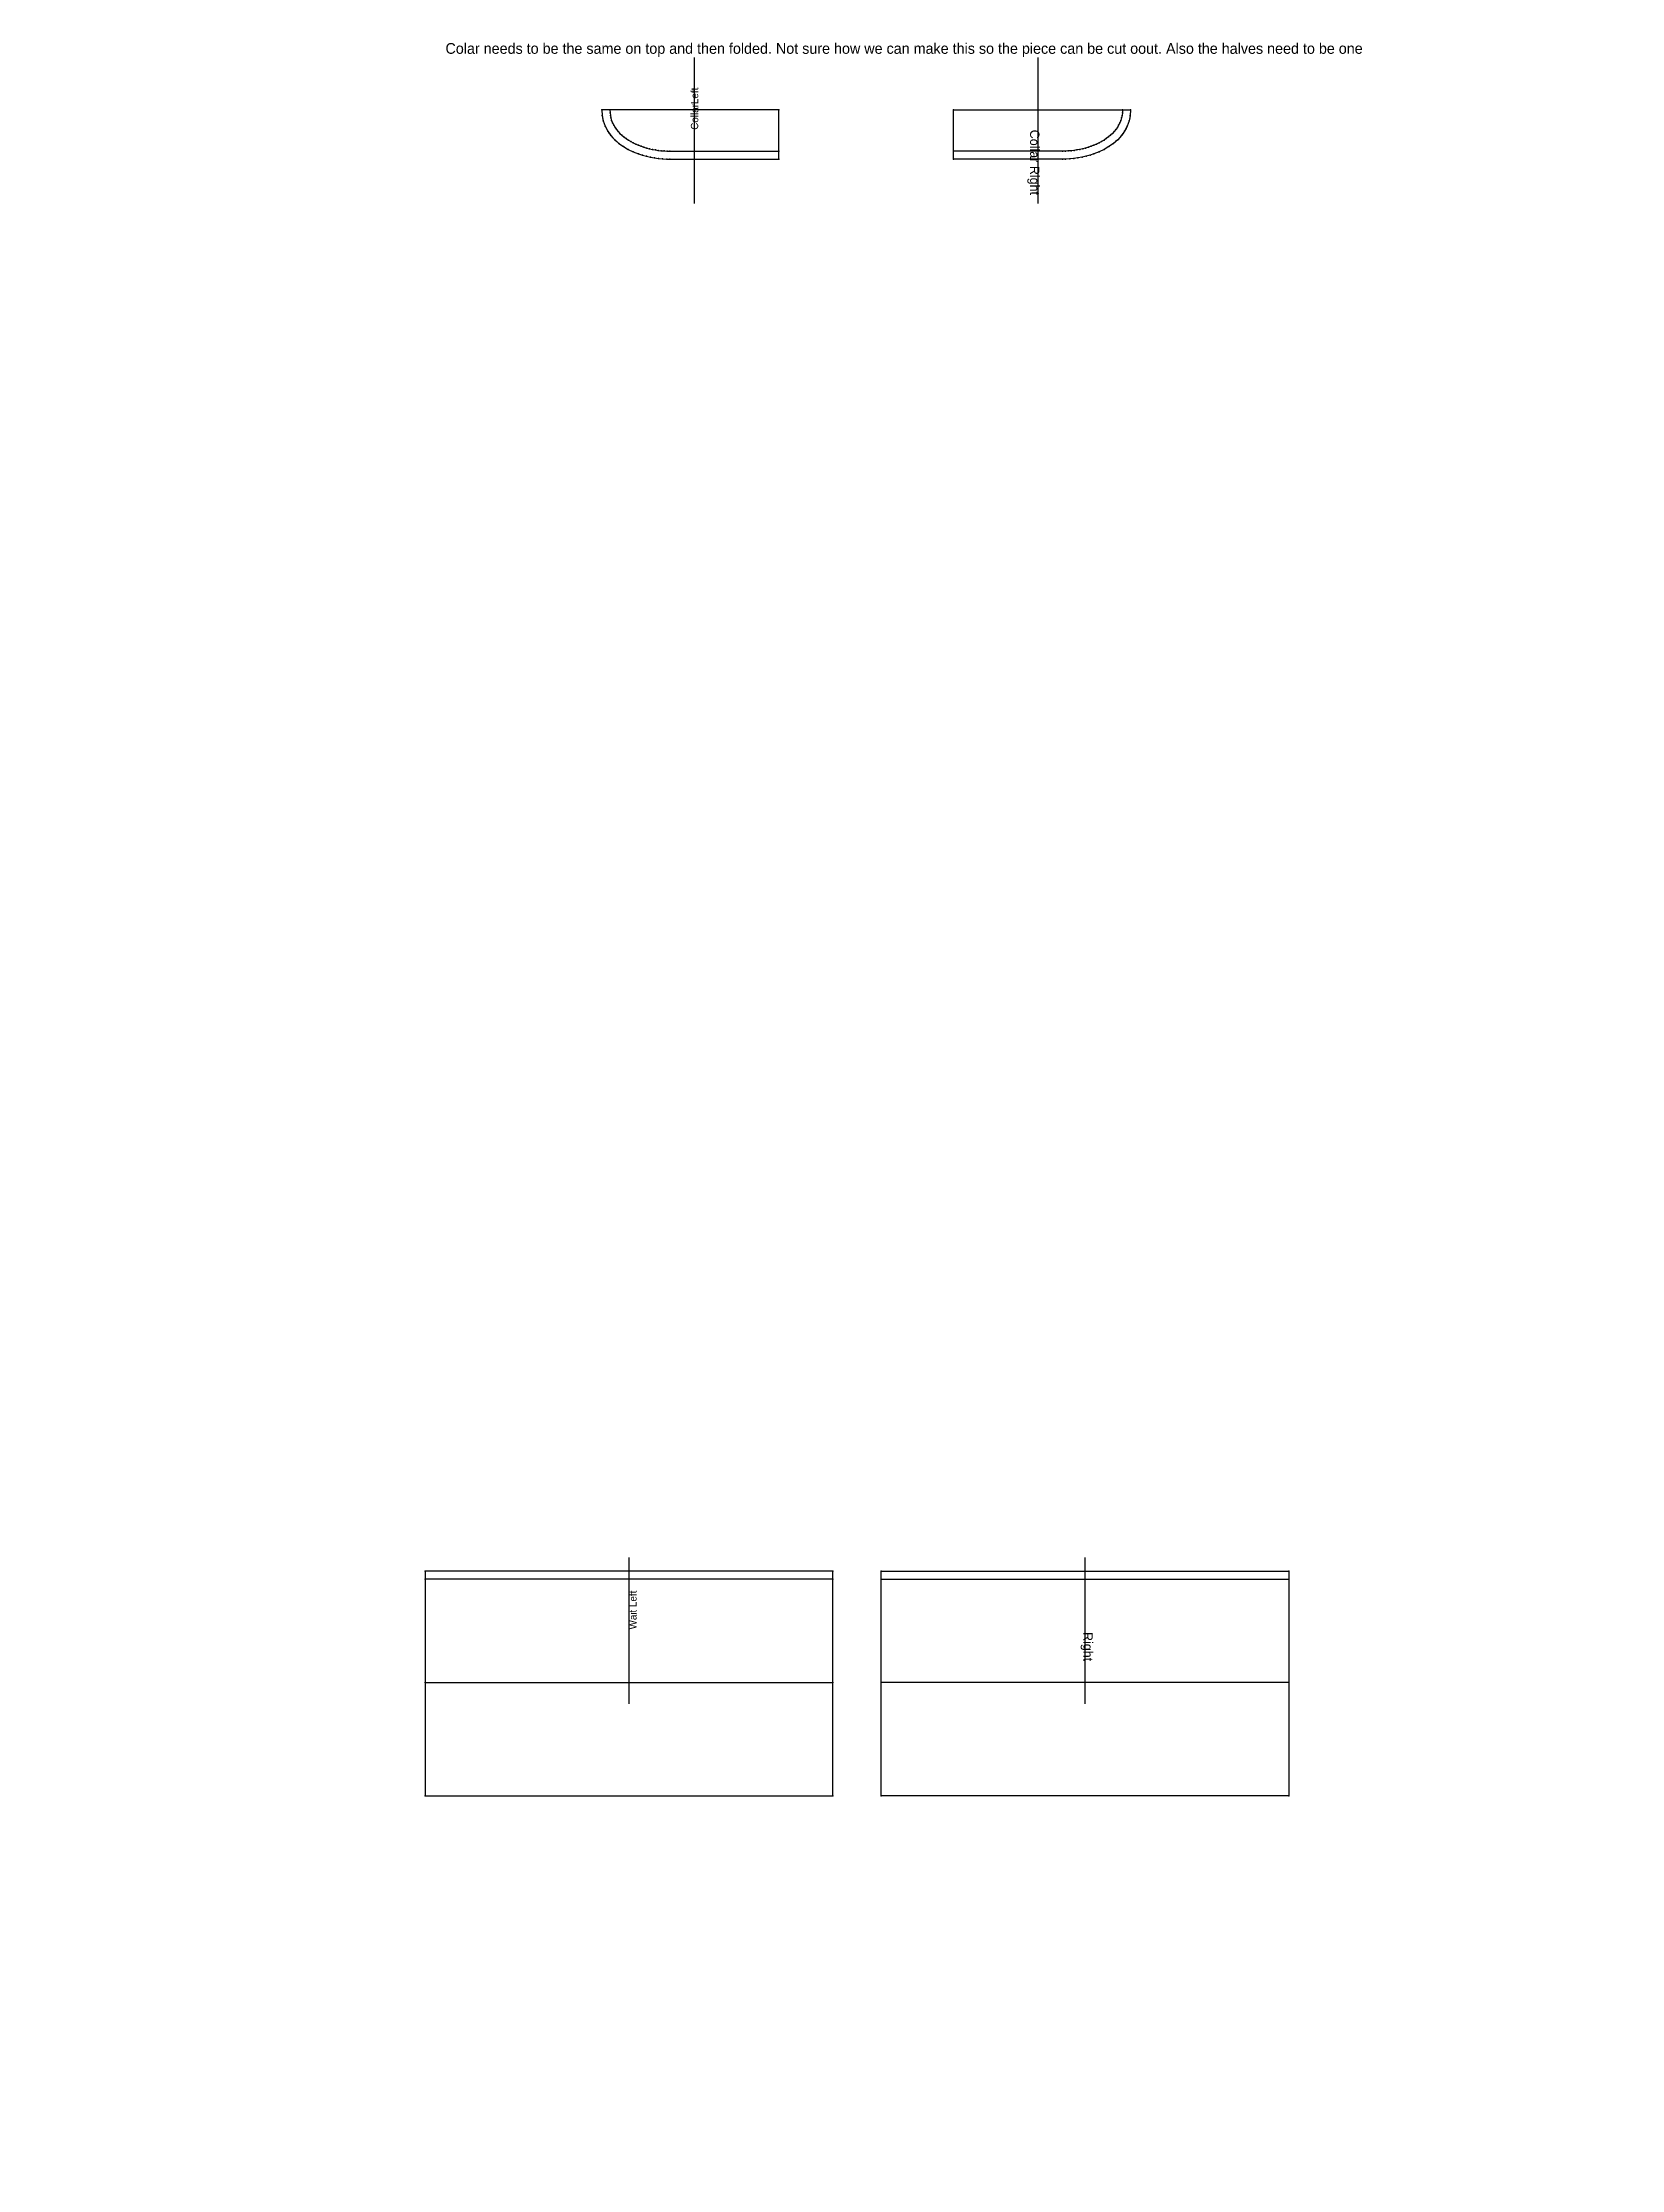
# Model space of a CAD drawing. Extents: x -998 to 947, y 0 to 2618.
import ezdxf

# ---------------------------------------------------------------- set-up
doc = ezdxf.new("R2010")
doc.units = 0

# ---------------------------------------------------------------- blocks, each defined once
blk = doc.blocks.new('Wait Left_M')
at = {"layer": '1'}
blk.add_lwpolyline([(-526.304199, 599.622314), (-526.304199, 459.922302), (-24.476471, 459.922302), (-24.476471, 599.622314), (-24.476471, 726.622314), (-24.476471, 736.622314), (-526.304199, 736.622314), (-526.304199, 726.622314)], close=True, dxfattribs=at)
at = {"layer": '14'}
blk.add_lwpolyline([(-526.304199, 599.622314), (-24.476471, 599.622314), (-24.476471, 726.622314), (-526.304199, 726.622314)], close=True, dxfattribs=at)
at = {"layer": '2'}
for p in [(-526.304199, 736.622314), (-24.476471, 736.622314), (-526.304199, 726.622314), (-526.304199, 726.622314), (-24.476471, 726.622314), (-24.476471, 726.622314), (-526.304199, 599.622314), (-526.304199, 599.622314), (-24.476471, 599.622314), (-24.476471, 599.622314), (-526.304199, 459.922302), (-24.476471, 459.922302)]:
    blk.add_point(p, dxfattribs=at)
at = {"layer": '7'}
blk.add_line((-275.39032, 573.122314), (-275.39032, 753.122314), dxfattribs=at)
at = {"layer": '84'}
blk.add_lwpolyline([(-526.304199, 459.922302), (-24.476471, 459.922302), (-24.476471, 599.622314), (-24.476471, 726.622314), (-24.476471, 736.622314), (-526.304199, 736.622314), (-526.304199, 726.622314), (-526.304199, 599.622314)], close=True, dxfattribs=at)
at = {"layer": '87'}
blk.add_lwpolyline([(-24.476471, 599.622314), (-24.476471, 726.622314), (-526.304199, 726.622314), (-526.304199, 599.622314)], close=True, dxfattribs=at)
at = {"layer": '15'}
blk.add_text('Wait Left', height=9.046875, rotation=90.000008, dxfattribs=at).set_placement((-266.072113, 664.784058))
blk = doc.blocks.new('Right_M')
at = {"layer": '1'}
blk.add_lwpolyline([(536.99353, 599.622314), (536.99353, 459.922302), (35.165771, 459.922302), (35.165771, 599.622314), (35.165771, 726.622314), (35.165771, 736.622314), (536.99353, 736.622314), (536.99353, 726.622314)], close=True, dxfattribs=at)
at = {"layer": '14'}
blk.add_lwpolyline([(536.99353, 599.622314), (35.165771, 599.622314), (35.165771, 726.622314), (536.99353, 726.622314)], close=True, dxfattribs=at)
at = {"layer": '2'}
for p in [(35.165771, 736.622314), (536.99353, 736.622314), (35.165771, 726.622314), (35.165771, 726.622314), (536.99353, 726.622314), (536.99353, 726.622314), (35.165771, 599.622314), (35.165771, 599.622314), (536.99353, 599.622314), (536.99353, 599.622314), (35.165771, 459.922302), (536.99353, 459.922302)]:
    blk.add_point(p, dxfattribs=at)
at = {"layer": '7'}
blk.add_line((286.079651, 573.122314), (286.079651, 753.122314), dxfattribs=at)
at = {"layer": '84'}
blk.add_lwpolyline([(536.99353, 459.922302), (35.165771, 459.922302), (35.165771, 599.622314), (35.165771, 726.622314), (35.165771, 736.622314), (536.99353, 736.622314), (536.99353, 726.622314), (536.99353, 599.622314)], close=True, dxfattribs=at)
at = {"layer": '87'}
blk.add_lwpolyline([(35.165771, 599.622314), (35.165771, 726.622314), (536.99353, 726.622314), (536.99353, 599.622314)], close=True, dxfattribs=at)
at = {"layer": '15'}
blk.add_text('Right', height=11.5, rotation=270, dxfattribs=at).set_placement((284.099487, 661.587585))
blk = doc.blocks.new('CollarLeft_M')
at = {"layer": '1'}
blk.add_lwpolyline([(-90.967529, 2484.705078), (-90.967529, 2535.504883), (-298.92804, 2535.504883), (-308.936401, 2535.504883), (-308.486298, 2528.666016), (-307.095734, 2521.954346), (-304.776337, 2515.505371), (-301.581909, 2509.442139), (-297.611176, 2503.855469), (-292.984497, 2498.797852), (-287.82431, 2494.285645), (-282.24054, 2490.308838), (-276.324829, 2486.84375), (-270.151764, 2483.860352), (-263.779633, 2481.330322), (-258.953888, 2479.731934), (-254.059143, 2478.360596), (-249.107727, 2477.210449), (-244.110443, 2476.276611), (-239.078125, 2475.55835), (-234.020004, 2475.052979), (-228.944366, 2474.769775), (-225.164612, 2474.705078), (-90.967529, 2474.705078)], close=True, dxfattribs=at)
at = {"layer": '14'}
blk.add_lwpolyline([(-90.967529, 2484.705078), (-90.967529, 2535.504883), (-298.92804, 2535.504883), (-298.787292, 2532.061768), (-298.37265, 2528.739746), (-297.695435, 2525.53833), (-296.766998, 2522.45752), (-295.598663, 2519.497803), (-294.201813, 2516.658936), (-292.587708, 2513.940674), (-290.767761, 2511.343262), (-288.753326, 2508.866699), (-286.555695, 2506.510986), (-284.186188, 2504.275879), (-281.656219, 2502.161865), (-278.977081, 2500.168457), (-276.160095, 2498.295898), (-273.216675, 2496.544189), (-270.158081, 2494.91333), (-266.995697, 2493.40332), (-263.740875, 2492.013916), (-260.404938, 2490.745605), (-256.999207, 2489.5979), (-253.535034, 2488.571045), (-250.023804, 2487.664795), (-246.476791, 2486.879639), (-242.905365, 2486.215088), (-239.320892, 2485.671631), (-235.73468, 2485.248779), (-232.158066, 2484.946777), (-228.602417, 2484.765381), (-225.079056, 2484.705078)], close=True, dxfattribs=at)
at = {"layer": '2'}
for p in [(-308.936401, 2535.504883), (-298.92804, 2535.504883), (-298.92804, 2535.504883), (-90.967529, 2535.504883), (-90.967529, 2535.504883), (-228.944366, 2474.769775), (-225.164612, 2474.705078), (-225.079056, 2484.705078), (-90.967529, 2484.705078), (-90.967529, 2484.705078), (-90.967529, 2474.705078)]:
    blk.add_point(p, dxfattribs=at)
at = {"layer": '3'}
for p in [(-308.486298, 2528.666016), (-307.095734, 2521.954346), (-304.776337, 2515.505371), (-298.787292, 2532.061768), (-298.37265, 2528.739746), (-297.695435, 2525.53833), (-296.766998, 2522.45752), (-295.598663, 2519.497803), (-294.201813, 2516.658936), (-292.587708, 2513.940674), (-301.581909, 2509.442139), (-297.611176, 2503.855469), (-292.984497, 2498.797852), (-290.767761, 2511.343262), (-288.753326, 2508.866699), (-287.82431, 2494.285645), (-286.555695, 2506.510986), (-284.186188, 2504.275879), (-282.24054, 2490.308838), (-281.656219, 2502.161865), (-278.977081, 2500.168457), (-276.160095, 2498.295898), (-273.216675, 2496.544189), (-270.158081, 2494.91333), (-266.995697, 2493.40332), (-263.740875, 2492.013916), (-260.404938, 2490.745605), (-256.999207, 2489.5979), (-253.535034, 2488.571045), (-250.023804, 2487.664795), (-276.324829, 2486.84375), (-270.151764, 2483.860352), (-263.779633, 2481.330322), (-258.953888, 2479.731934), (-254.059143, 2478.360596), (-249.107727, 2477.210449), (-246.476791, 2486.879639), (-244.110443, 2476.276611), (-242.905365, 2486.215088), (-239.320892, 2485.671631), (-239.078125, 2475.55835), (-235.73468, 2485.248779), (-234.020004, 2475.052979), (-232.158066, 2484.946777), (-228.602417, 2484.765381)]:
    blk.add_point(p, dxfattribs=at)
at = {"layer": '7'}
blk.add_line((-194.947784, 2420.10498), (-194.947784, 2600.10498), dxfattribs=at)
at = {"layer": '84'}
blk.add_lwpolyline([(-90.967529, 2535.504883), (-298.92804, 2535.504883), (-308.936401, 2535.504883), (-308.486298, 2528.666016), (-307.919983, 2525.285889), (-307.095734, 2521.954346), (-306.046753, 2518.688965), (-304.776337, 2515.505371), (-303.283875, 2512.418945), (-301.581909, 2509.442139), (-299.686035, 2506.584961), (-297.611176, 2503.855469), (-295.372131, 2501.258789), (-292.984497, 2498.797852), (-290.463867, 2496.473633), (-287.82431, 2494.285645), (-282.24054, 2490.308838), (-276.324829, 2486.84375), (-270.151764, 2483.860352), (-263.779633, 2481.330322), (-258.953888, 2479.731934), (-254.059143, 2478.360596), (-249.107727, 2477.210449), (-244.110443, 2476.276611), (-239.078125, 2475.55835), (-234.020004, 2475.052979), (-228.944366, 2474.769775), (-225.164612, 2474.705078), (-90.967529, 2474.705078), (-90.967529, 2484.705078)], close=True, dxfattribs=at)
at = {"layer": '87'}
blk.add_lwpolyline([(-90.967529, 2535.504883), (-298.92804, 2535.504883), (-298.787292, 2532.061768), (-298.37265, 2528.739746), (-297.695435, 2525.53833), (-296.766998, 2522.45752), (-295.598663, 2519.497803), (-294.201813, 2516.658936), (-292.587708, 2513.940674), (-290.767761, 2511.343262), (-288.753326, 2508.866699), (-286.555695, 2506.510986), (-284.186188, 2504.275879), (-281.656219, 2502.161865), (-278.977081, 2500.168457), (-276.160095, 2498.295898), (-273.216675, 2496.544189), (-270.158081, 2494.91333), (-266.995697, 2493.40332), (-263.740875, 2492.013916), (-260.404938, 2490.745605), (-256.999207, 2489.5979), (-253.535034, 2488.571045), (-250.023804, 2487.664795), (-246.476791, 2486.879639), (-242.905365, 2486.215088), (-239.320892, 2485.671631), (-235.73468, 2485.248779), (-232.158066, 2484.946777), (-228.602417, 2484.765381), (-225.079056, 2484.705078), (-90.967529, 2484.705078)], close=True, dxfattribs=at)
at = {"layer": '15'}
blk.add_text('Colar needs to be the same on top and then folded. Not sure how we can make this so the piece can be cut oout. Also the halves need to be one', height=13.1875, dxfattribs=at).set_placement((-501.383179, 2604.52124))
blk.add_text('CollarLeft', height=9.046875, rotation=90.000008, dxfattribs=at).set_placement((-190.178757, 2511.02124))
blk = doc.blocks.new('Collar Right_M')
at = {"layer": '1'}
blk.add_lwpolyline([(124.26799, 2484.705078), (124.26799, 2535.504883), (332.228485, 2535.504883), (342.236877, 2535.504883), (341.786713, 2528.666016), (340.39624, 2521.954346), (338.076782, 2515.505371), (334.882507, 2509.442139), (330.911621, 2503.855469), (326.284943, 2498.797852), (321.124847, 2494.285645), (315.540955, 2490.308838), (309.625366, 2486.843506), (303.452179, 2483.860352), (297.080109, 2481.330322), (292.254364, 2479.731934), (287.359589, 2478.36084), (282.408173, 2477.210449), (277.41095, 2476.276367), (272.378601, 2475.55835), (267.320465, 2475.052979), (262.244812, 2474.769775), (258.465057, 2474.705078), (124.26799, 2474.705078)], close=True, dxfattribs=at)
at = {"layer": '14'}
blk.add_lwpolyline([(124.26799, 2484.705078), (124.26799, 2535.504883), (332.228485, 2535.504883), (332.087738, 2532.061768), (331.673096, 2528.739746), (330.995911, 2525.53833), (330.067444, 2522.45752), (328.899109, 2519.497803), (327.502258, 2516.658936), (325.888184, 2513.940674), (324.068237, 2511.343262), (322.053802, 2508.866699), (319.85614, 2506.510986), (317.486633, 2504.275879), (314.956696, 2502.161865), (312.277527, 2500.168457), (309.460571, 2498.295898), (306.51712, 2496.544189), (303.458557, 2494.91333), (300.296173, 2493.40332), (297.041321, 2492.013916), (293.705383, 2490.745605), (290.299652, 2489.5979), (286.83551, 2488.571045), (283.324249, 2487.664795), (279.777252, 2486.879639), (276.205841, 2486.215088), (272.621338, 2485.671631), (269.035126, 2485.248779), (265.458527, 2484.946777), (261.902893, 2484.765381), (258.379517, 2484.705078)], close=True, dxfattribs=at)
at = {"layer": '2'}
for p in [(124.26799, 2535.504883), (124.26799, 2535.504883), (332.228485, 2535.504883), (332.228485, 2535.504883), (342.236877, 2535.504883), (124.26799, 2484.705078), (124.26799, 2484.705078), (124.26799, 2474.705078), (258.379517, 2484.705078), (258.465057, 2474.705078), (262.244812, 2474.769775)]:
    blk.add_point(p, dxfattribs=at)
at = {"layer": '3'}
for p in [(325.888184, 2513.940674), (327.502258, 2516.658936), (328.899109, 2519.497803), (330.067444, 2522.45752), (330.995911, 2525.53833), (331.673096, 2528.739746), (332.087738, 2532.061768), (338.076782, 2515.505371), (340.39624, 2521.954346), (341.786713, 2528.666016), (283.324249, 2487.664795), (286.83551, 2488.571045), (290.299652, 2489.5979), (293.705383, 2490.745605), (297.041321, 2492.013916), (300.296173, 2493.40332), (303.458557, 2494.91333), (306.51712, 2496.544189), (309.460571, 2498.295898), (312.277527, 2500.168457), (314.956696, 2502.161865), (315.540955, 2490.308838), (317.486633, 2504.275879), (319.85614, 2506.510986), (321.124847, 2494.285645), (322.053802, 2508.866699), (324.068237, 2511.343262), (326.284943, 2498.797852), (330.911621, 2503.855469), (334.882507, 2509.442139), (261.902893, 2484.765381), (265.458527, 2484.946777), (267.320465, 2475.052979), (269.035126, 2485.248779), (272.378601, 2475.55835), (272.621338, 2485.671631), (276.205841, 2486.215088), (277.41095, 2476.276367), (279.777252, 2486.879639), (282.408173, 2477.210449), (287.359589, 2478.36084), (292.254364, 2479.731934), (297.080109, 2481.330322), (303.452179, 2483.860352), (309.625366, 2486.843506)]:
    blk.add_point(p, dxfattribs=at)
at = {"layer": '7'}
blk.add_line((228.24823, 2420.10498), (228.24823, 2600.10498), dxfattribs=at)
at = {"layer": '84'}
blk.add_lwpolyline([(124.26799, 2535.504883), (332.228485, 2535.504883), (342.236877, 2535.504883), (341.786713, 2528.666016), (341.220459, 2525.285889), (340.39624, 2521.954346), (339.347229, 2518.688965), (338.076782, 2515.505371), (336.584412, 2512.418945), (334.882507, 2509.442139), (332.986572, 2506.584961), (330.911621, 2503.855469), (328.672546, 2501.258789), (326.284943, 2498.797852), (323.764374, 2496.473633), (321.124847, 2494.285645), (315.540955, 2490.308838), (309.625366, 2486.843506), (303.452179, 2483.860352), (297.080109, 2481.330322), (292.254364, 2479.731934), (287.359589, 2478.36084), (282.408173, 2477.210449), (277.41095, 2476.276367), (272.378601, 2475.55835), (267.320465, 2475.052979), (262.244812, 2474.769775), (258.465057, 2474.705078), (124.26799, 2474.705078), (124.26799, 2484.705078)], close=True, dxfattribs=at)
at = {"layer": '87'}
blk.add_lwpolyline([(124.26799, 2535.504883), (332.228485, 2535.504883), (332.087738, 2532.061768), (331.673096, 2528.739746), (330.995911, 2525.53833), (330.067444, 2522.45752), (328.899109, 2519.497803), (327.502258, 2516.658936), (325.888184, 2513.940674), (324.068237, 2511.343262), (322.053802, 2508.866699), (319.85614, 2506.510986), (317.486633, 2504.275879), (314.956696, 2502.161865), (312.277527, 2500.168457), (309.460571, 2498.295898), (306.51712, 2496.544189), (303.458557, 2494.91333), (300.296173, 2493.40332), (297.041321, 2492.013916), (293.705383, 2490.745605), (290.299652, 2489.5979), (286.83551, 2488.571045), (283.324249, 2487.664795), (279.777252, 2486.879639), (276.205841, 2486.215088), (272.621338, 2485.671631), (269.035126, 2485.248779), (265.458527, 2484.946777), (261.902893, 2484.765381), (258.379517, 2484.705078), (124.26799, 2484.705078)], close=True, dxfattribs=at)
at = {"layer": '15'}
blk.add_text('Collar Right', height=11.5, rotation=270, dxfattribs=at).set_placement((218.483124, 2511.050293))

msp = doc.modelspace()

# ---------------------------------------------------------------- block references
at = {"layer": '1'}
for name in ['CollarLeft_M', 'Collar Right_M', 'Wait Left_M', 'Right_M']:
    msp.add_blockref(name, (0, 0), dxfattribs=at)

# ---------------------------------------------------------------- texts
for s in ['STYLE NAME: MaleJacket', 'CREATION DATE: 17-09-2026', 'CREATION TIME: 16:29', 'AUTHOR: CLO Virtual Fashion Inc.', 'PRODUCT: CLO Standalone OnlineAuth 2026.1.224', 'VERSION: 3', 'SAMPLE SIZE: M', 'Grade Rule Table: Size_Group_1', 'UNITS: METRIC']:
    msp.add_text(s, height=0.25, dxfattribs=at).set_placement((0, 0))

doc.saveas('drawing.dxf')
